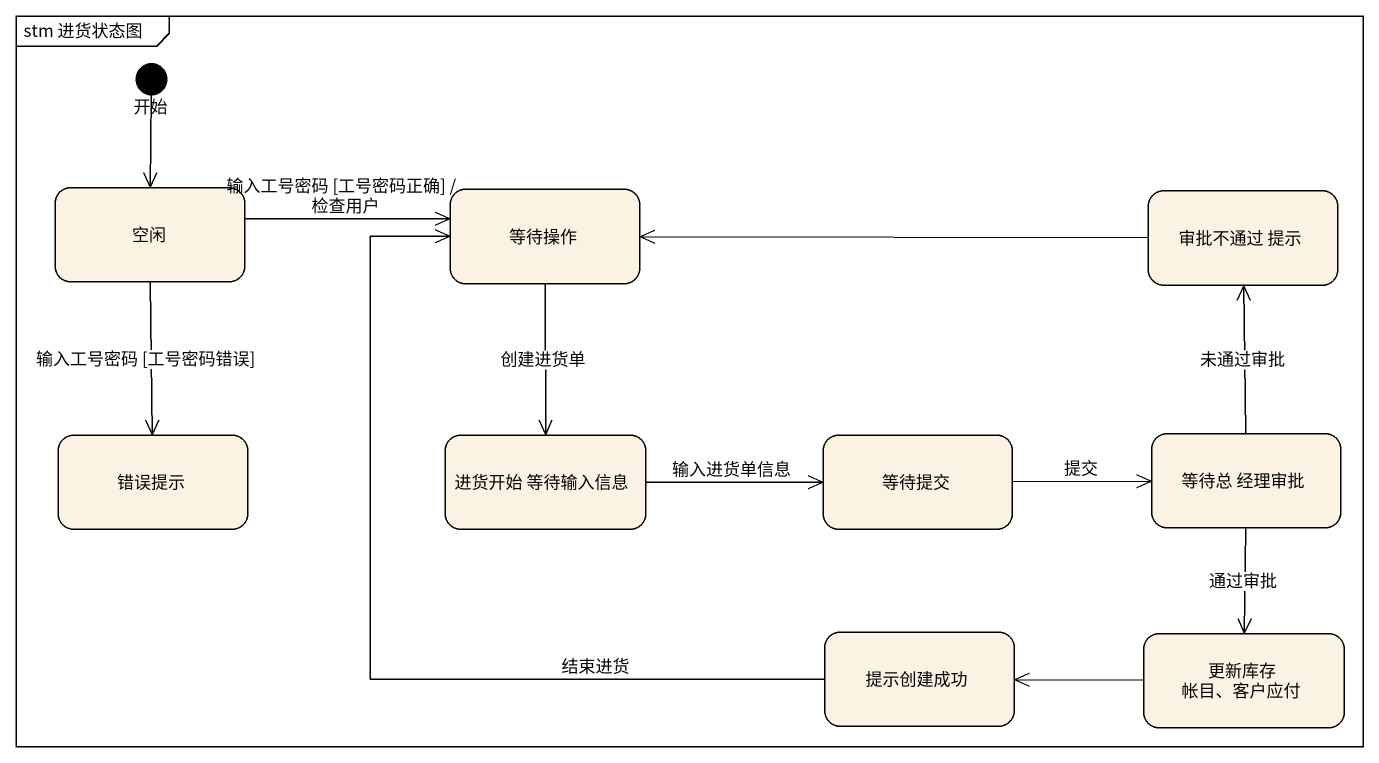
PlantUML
@startuml
mainframe stm 进货状态图
hide empty description
state 开始 <<start>>
state 空闲
state 等待操作
state "审批不通过 提示" as 审批不通过_提示
state 错误提示
state "进货开始 等待输入信息" as 进货开始_等待输入信息
state 等待提交
state "等待总 经理审批" as 等待总_经理审批
state 提示创建成功
state "更新库存 帐目、客户应付" as 更新库存_帐目_客户应付
开始 --> 空闲
空闲 -right-> 等待操作 : 输入工号密码 [工号密码正确] / 检查用户
空闲 --> 错误提示 : 输入工号密码 [工号密码错误]
等待操作 --> 进货开始_等待输入信息 : 创建进货单
审批不通过_提示 -left-> 等待操作
进货开始_等待输入信息 -right-> 等待提交 : 输入进货单信息
等待提交 -right-> 等待总_经理审批 : 提交
等待总_经理审批 -up-> 审批不通过_提示 : 未通过审批
等待总_经理审批 --> 更新库存_帐目_客户应付 : 通过审批
提示创建成功 -up-> 等待操作 : 结束进货
更新库存_帐目_客户应付 -left-> 提示创建成功
@enduml
